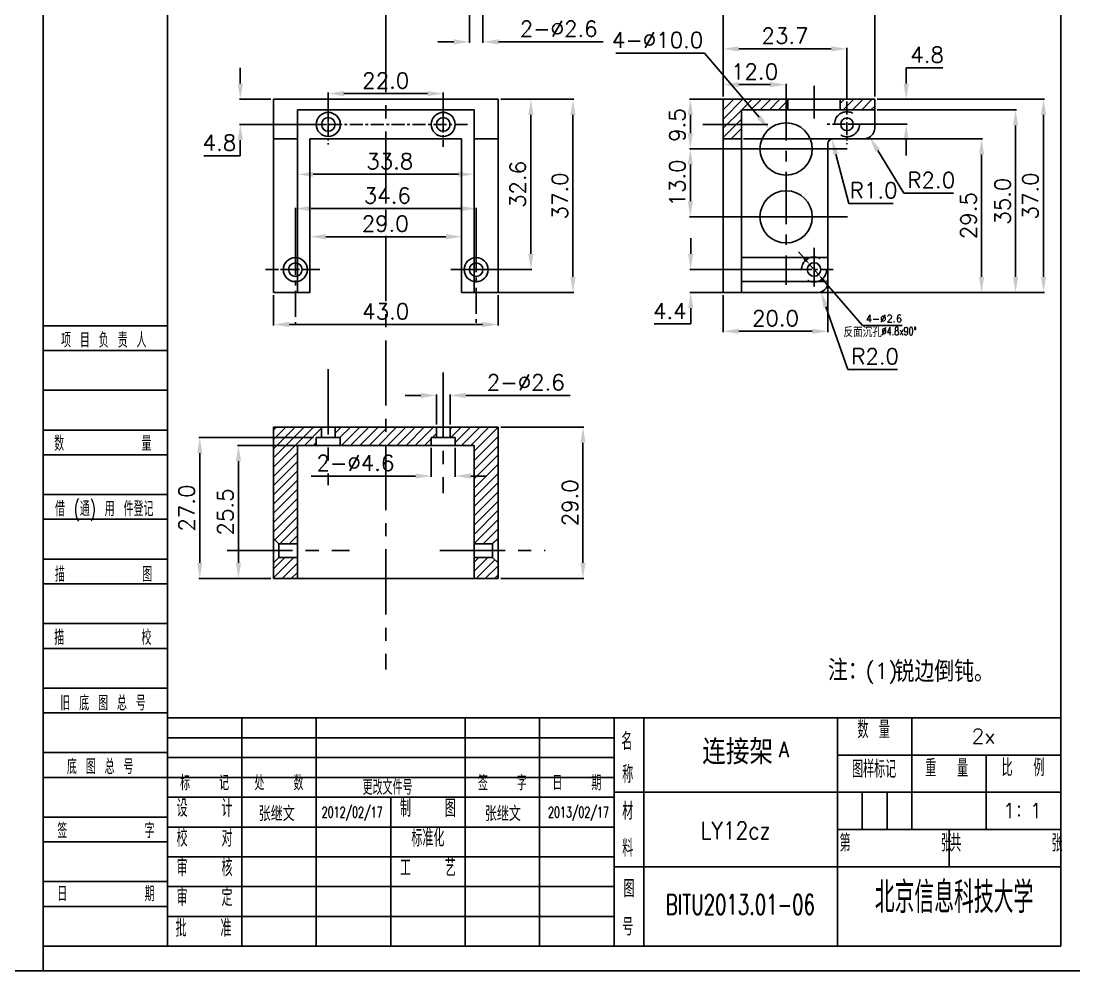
# Model space of a CAD drawing. Extents: x 2854 to 5858, y -1165 to 723.
# Drawn here: x 4812.1 to 5013.6, y -1165.2 to -983.3 of the extents above; entities that cross this region are included whole.
import ezdxf
from ezdxf.enums import TextEntityAlignment as Align

# ---------------------------------------------------------------- set-up
doc = ezdxf.new("R2010")
doc.units = 0
doc.header["$MEASUREMENT"] = 0
doc.linetypes.add('PF_CENTER', pattern=[2, 1.25, -0.25, 0.25, -0.25])
doc.linetypes.add('PF_DASHED', pattern=[0.75, 0.5, -0.25])
doc.layers.get('0').update_dxf_attribs({"linetype": 'CONTINUOUS'})
doc.layers.get('DEFPOINTS').update_dxf_attribs({"linetype": 'CONTINUOUS'})
for name, color, linetype in [('SMPEN_CENTER', 4, 'PF_CENTER'), ('SMPEN_DASHED', 2, 'PF_DASHED'), ('SMPEN_DIM', 3, 'CONTINUOUS'), ('SMPEN_HATCH', 6, 'CONTINUOUS'), ('SMPEN_TEXT', 6, 'CONTINUOUS'), ('SMPEN_THICK', 7, 'CONTINUOUS')]:
    doc.layers.add(name, color=color, linetype=linetype)
doc.styles.get("Standard").update_dxf_attribs({"font": 'txt.shx', "bigfont": 'hshztxt.shx'})
doc.dimstyles.get("Standard").update_dxf_attribs({"dimtxt": 3, "dimasz": 3, "dimexe": 0.18, "dimexo": 0.5, "dimgap": 1, "dimtad": 1, "dimtoh": 1, "dimdec": 1, "dimzin": 0, "dimdsep": 46, "dimtxsty": 'Standard', "dimcen": 0, "dimadec": 1, "dimazin": 0, "dimtfac": 1, "dimtdec": 1, "dimtofl": 0, "dimtmove": 0, "dimatfit": 3, "dimfxl": 0, "dimtolj": 1, "dimtzin": 0, "dimarcsym": 0})
doc.dimstyles.new('STANDARD$0', dxfattribs={"dimtxt": 3, "dimasz": 3, "dimexe": 0.18, "dimexo": 0.5, "dimgap": 1, "dimtad": 1, "dimtoh": 1, "dimdec": 1, "dimzin": 0, "dimdsep": 46, "dimtxsty": 'Standard', "dimcen": 0, "dimadec": 1, "dimazin": 0, "dimtfac": 1, "dimtdec": 1, "dimtofl": 0, "dimtmove": 0, "dimatfit": 3, "dimfxl": 0, "dimtolj": 1, "dimtzin": 0, "dimarcsym": 0})

# ---------------------------------------------------------------- blocks, each defined once
blk = doc.blocks.new('ADDBOX')
for p, q in [((0, 125), (0, 0)), ((0, 125), (25, 125)), ((25, 0), (25, 125))]:
    blk.add_line(p, q)
at = {"color": 1}
for p, q in [((0, 120), (25, 120)), ((0, 99), (25, 99)), ((0, 86), (25, 86)), ((0, 73), (25, 73)), ((0, 60), (25, 60)), ((0, 47), (25, 47)), ((0, 21), (25, 21)), ((0, 8), (25, 8))]:
    blk.add_line(p, q, dxfattribs=at)
for points in [[(0, 112), (25, 112)], [(0, 34), (25, 34)]]:
    blk.add_lwpolyline(points, dxfattribs=at)
for points in [[(0, 104), (25, 104)], [(0, 91), (25, 91)], [(0, 78), (25, 78)], [(0, 65), (25, 65)], [(0, 52), (25, 52)], [(0, 39), (25, 39)], [(0, 26), (25, 26)], [(0, 13), (25, 13)], [(0, 0), (25, 0)]]:
    blk.add_lwpolyline(points)
at = {"color": 1, "width": 0.67}
for s, p in [('项 目 负 责 人', (3.58, 120.61)), ('数        量', (2.2, 99.8)), ('借 (通) 用 件登记', (2.35, 86.62)), ('描        图', (2.35, 73.41)), ('描        校', (2.2, 60.68)), ('旧 底 图 总 号', (3.43, 47.48)), (' 底 图 总 号', (2.97, 34.66)), ('签        字', (2.82, 21.77)), ('日        期', (2.82, 9.04))]:
    blk.add_text(s, height=3, dxfattribs=at).set_placement(p)
at = {"color": 1, "ltscale": 20, "width": 0.67}
blk.add_attdef('PRJMANAGER', text='', height=3.5, dxfattribs=at).set_placement((1.5, 113), align=Align.BOTTOM_LEFT)
at = {"color": 1, "width": 0.67}
for tag, p in [('NUM', (1.5, 92)), ('DRAFTER', (1.5, 66)), ('DVERI', (1.5, 53)), ('OLDDRAWNO', (1.5, 40)), ('DRAWNO', (1.5, 27)), ('SIGNER', (1.5, 14)), ('DATE', (1.5, 1))]:
    blk.add_attdef(tag, text='', height=3.5, dxfattribs=at).set_placement(p, align=Align.BOTTOM_LEFT)
blk = doc.blocks.new('*D319')
at = {"layer": 'DEFPOINTS', "color": 0, "ltscale": 10}
for p in [(4975.46, -981.57), (4946.46, -998.28), (4975.46, -998.28)]:
    blk.add_point(p, dxfattribs=at)
at = {"layer": 'SMPEN_DIM', "color": 0, "lineweight": -2, "ltscale": 10}
for p, q in [((4946.46, -997.78), (4946.46, -981.39)), ((4975.46, -997.78), (4975.46, -981.39)), ((4949.46, -981.57), (4972.46, -981.57))]:
    blk.add_line(p, q, dxfattribs=at)
at = {"layer": 'SMPEN_DIM', "color": 0, "ltscale": 10}
for points in [[(4949.46, -981.07), (4949.46, -982.07), (4946.46, -981.57)], [(4972.46, -981.07), (4972.46, -982.07), (4975.46, -981.57)]]:
    blk.add_solid(points, dxfattribs=at)
at = {"layer": 'SMPEN_DIM', "color": 0, "ltscale": 10, "insert": (4960.96, -979.07), "char_height": 3, "attachment_point": 5}
blk.add_mtext('\\A1;29.0', dxfattribs=at)
blk = doc.blocks.new('*D320')
at = {"layer": 'DEFPOINTS', "color": 0, "ltscale": 10}
for p in [(4975.46, -998.28), (4949.86, -1035.3), (5007.78, -1035.3)]:
    blk.add_point(p, dxfattribs=at)
at = {"layer": 'SMPEN_DIM', "color": 0, "lineweight": -2, "ltscale": 10}
for p, q in [((4975.96, -998.28), (5007.96, -998.28)), ((5007.78, -1001.28), (5007.78, -1032.3)), ((4950.36, -1035.3), (5007.96, -1035.3))]:
    blk.add_line(p, q, dxfattribs=at)
at = {"layer": 'SMPEN_DIM', "color": 0, "ltscale": 10}
for points in [[(5007.28, -1001.28), (5008.28, -1001.28), (5007.78, -998.28)], [(5007.28, -1032.3), (5008.28, -1032.3), (5007.78, -1035.3)]]:
    blk.add_solid(points, dxfattribs=at)
at = {"layer": 'SMPEN_DIM', "color": 0, "ltscale": 10, "insert": (5005.28, -1016.79), "char_height": 3, "attachment_point": 5, "rotation": 90}
blk.add_mtext('\\A1;37.0', dxfattribs=at)
blk = doc.blocks.new('*D321')
at = {"layer": 'DEFPOINTS', "color": 0, "ltscale": 10}
for p in [(4860.38, -1035.3), (4903.38, -1035.3), (4903.38, -1041.4)]:
    blk.add_point(p, dxfattribs=at)
at = {"layer": 'SMPEN_DIM', "color": 0, "lineweight": -2, "ltscale": 10}
for p, q in [((4860.38, -1035.8), (4860.38, -1041.58)), ((4903.38, -1035.8), (4903.38, -1041.58)), ((4863.38, -1041.4), (4900.38, -1041.4))]:
    blk.add_line(p, q, dxfattribs=at)
at = {"layer": 'SMPEN_DIM', "color": 0, "ltscale": 10}
for points in [[(4863.38, -1040.9), (4863.38, -1041.9), (4860.38, -1041.4)], [(4900.38, -1040.9), (4900.38, -1041.9), (4903.38, -1041.4)]]:
    blk.add_solid(points, dxfattribs=at)
at = {"layer": 'SMPEN_DIM', "color": 0, "ltscale": 10, "insert": (4881.88, -1038.9), "char_height": 3, "attachment_point": 5}
blk.add_mtext('\\A1;43.0', dxfattribs=at)
blk = doc.blocks.new('*D322')
at = {"layer": 'DEFPOINTS', "color": 0, "ltscale": 10}
for p in [(4966.51, -1033.3), (4946.46, -1035.3), (4966.51, -1042.7)]:
    blk.add_point(p, dxfattribs=at)
at = {"layer": 'SMPEN_DIM', "color": 0, "lineweight": -2, "ltscale": 10}
for p, q in [((4966.51, -1033.8), (4966.51, -1042.88)), ((4946.46, -1035.8), (4946.46, -1042.88)), ((4949.46, -1042.7), (4963.51, -1042.7))]:
    blk.add_line(p, q, dxfattribs=at)
at = {"layer": 'SMPEN_DIM', "color": 0, "ltscale": 10}
for points in [[(4949.46, -1042.2), (4949.46, -1043.2), (4946.46, -1042.7)], [(4963.51, -1042.2), (4963.51, -1043.2), (4966.51, -1042.7)]]:
    blk.add_solid(points, dxfattribs=at)
at = {"layer": 'SMPEN_DIM', "color": 0, "ltscale": 10, "insert": (4956.48, -1040.2), "char_height": 3, "attachment_point": 5}
blk.add_mtext('\\A1;20.0', dxfattribs=at)
blk = doc.blocks.new('*D323')
at = {"layer": 'DEFPOINTS', "color": 0, "ltscale": 10}
for p in [(4898.78, -1012.65), (4864.98, -1035.3), (4898.78, -1035.3)]:
    blk.add_point(p, dxfattribs=at)
at = {"layer": 'SMPEN_DIM', "color": 0, "lineweight": -2, "ltscale": 10}
for p, q in [((4864.98, -1034.8), (4864.98, -1012.47)), ((4867.98, -1012.65), (4895.78, -1012.65)), ((4898.78, -1034.8), (4898.78, -1012.47))]:
    blk.add_line(p, q, dxfattribs=at)
at = {"layer": 'SMPEN_DIM', "color": 0, "ltscale": 10}
for points in [[(4867.98, -1012.15), (4867.98, -1013.15), (4864.98, -1012.65)], [(4895.78, -1012.15), (4895.78, -1013.15), (4898.78, -1012.65)]]:
    blk.add_solid(points, dxfattribs=at)
at = {"layer": 'SMPEN_DIM', "color": 0, "ltscale": 10, "insert": (4882.65, -1010.15), "char_height": 3, "attachment_point": 5}
blk.add_mtext('\\A1;33.8', dxfattribs=at)
blk = doc.blocks.new('*D324')
at = {"layer": 'DEFPOINTS', "color": 0, "ltscale": 10}
for p in [(4899.18, -1019.22), (4864.58, -1030.9), (4899.18, -1030.9)]:
    blk.add_point(p, dxfattribs=at)
at = {"layer": 'SMPEN_DIM', "color": 0, "lineweight": -2, "ltscale": 10}
for p, q in [((4864.58, -1030.4), (4864.58, -1019.04)), ((4867.58, -1019.22), (4896.18, -1019.22)), ((4899.18, -1030.4), (4899.18, -1019.04))]:
    blk.add_line(p, q, dxfattribs=at)
at = {"layer": 'SMPEN_DIM', "color": 0, "ltscale": 10}
for points in [[(4867.58, -1018.72), (4867.58, -1019.72), (4864.58, -1019.22)], [(4896.18, -1018.72), (4896.18, -1019.72), (4899.18, -1019.22)]]:
    blk.add_solid(points, dxfattribs=at)
at = {"layer": 'SMPEN_DIM', "color": 0, "ltscale": 10, "insert": (4882.18, -1016.72), "char_height": 3, "attachment_point": 5}
blk.add_mtext('\\A1;34.6', dxfattribs=at)
blk = doc.blocks.new('*D325')
at = {"layer": 'DEFPOINTS', "color": 0, "ltscale": 10}
for p in [(4892.88, -997.2), (4870.88, -1003.1), (4892.88, -1003.1)]:
    blk.add_point(p, dxfattribs=at)
at = {"layer": 'SMPEN_DIM', "color": 0, "lineweight": -2, "ltscale": 10}
for p, q in [((4870.88, -1002.6), (4870.88, -997.02)), ((4873.88, -997.2), (4889.88, -997.2)), ((4892.88, -1002.6), (4892.88, -997.02))]:
    blk.add_line(p, q, dxfattribs=at)
at = {"layer": 'SMPEN_DIM', "color": 0, "ltscale": 10}
for points in [[(4873.88, -996.7), (4873.88, -997.7), (4870.88, -997.2)], [(4889.88, -996.7), (4889.88, -997.7), (4892.88, -997.2)]]:
    blk.add_solid(points, dxfattribs=at)
at = {"layer": 'SMPEN_DIM', "color": 0, "ltscale": 10, "insert": (4881.88, -994.7), "char_height": 3, "attachment_point": 5}
blk.add_mtext('\\A1;22.0', dxfattribs=at)
blk = doc.blocks.new('*D326')
at = {"layer": 'DEFPOINTS', "color": 0, "ltscale": 10}
for p in [(4903.38, -998.28), (4896.38, -1035.3), (4917.71, -1035.3)]:
    blk.add_point(p, dxfattribs=at)
at = {"layer": 'SMPEN_DIM', "color": 0, "lineweight": -2, "ltscale": 10}
for p, q in [((4903.88, -998.28), (4917.89, -998.28)), ((4917.71, -1001.28), (4917.71, -1032.3)), ((4896.88, -1035.3), (4917.89, -1035.3))]:
    blk.add_line(p, q, dxfattribs=at)
at = {"layer": 'SMPEN_DIM', "color": 0, "ltscale": 10}
for points in [[(4917.21, -1001.28), (4918.21, -1001.28), (4917.71, -998.28)], [(4917.21, -1032.3), (4918.21, -1032.3), (4917.71, -1035.3)]]:
    blk.add_solid(points, dxfattribs=at)
at = {"layer": 'SMPEN_DIM', "color": 0, "ltscale": 10, "insert": (4915.21, -1016.79), "char_height": 3, "attachment_point": 5, "rotation": 90}
blk.add_mtext('\\A1;37.0', dxfattribs=at)
blk = doc.blocks.new('*D328')
at = {"layer": 'DEFPOINTS', "color": 0, "ltscale": 10}
for p in [(4963, -1029.9), (4964.71, -1031.86)]:
    blk.add_point(p, dxfattribs=at)
at = {"layer": 'SMPEN_DIM', "color": 0, "lineweight": -2, "ltscale": 10}
for p, q in [((4961.96, -1028.69), (4960.91, -1027.48)), ((4963, -1029.9), (4964.71, -1031.86)), ((4973.14, -1041.57), (4965.76, -1033.07)), ((4980.74, -1041.57), (4973.14, -1041.57))]:
    blk.add_line(p, q, dxfattribs=at)
at = {"layer": 'SMPEN_DIM', "color": 0, "ltscale": 10}
for points in [[(4962.16, -1028.52), (4961.75, -1028.87), (4963, -1029.9)], [(4965.96, -1032.9), (4965.56, -1033.25), (4964.71, -1031.86)]]:
    blk.add_solid(points, dxfattribs=at)
at = {"layer": 'SMPEN_DIM', "color": 0, "ltscale": 10, "insert": (4977.24, -1040.27), "char_height": 1.4, "attachment_point": 5}
blk.add_mtext('\\A1;4-∅2.6', dxfattribs=at)
blk = doc.blocks.new('*D329')
at = {"layer": 'DEFPOINTS', "color": 0, "ltscale": 10}
for p in [(4896.38, -1024.6), (4867.38, -1035.3), (4896.38, -1035.3)]:
    blk.add_point(p, dxfattribs=at)
at = {"layer": 'SMPEN_DIM', "color": 0, "lineweight": -2, "ltscale": 10}
for p, q in [((4867.38, -1034.8), (4867.38, -1024.42)), ((4870.38, -1024.6), (4893.38, -1024.6)), ((4896.38, -1034.8), (4896.38, -1024.42))]:
    blk.add_line(p, q, dxfattribs=at)
at = {"layer": 'SMPEN_DIM', "color": 0, "ltscale": 10}
for points in [[(4870.38, -1024.1), (4870.38, -1025.1), (4867.38, -1024.6)], [(4893.38, -1024.1), (4893.38, -1025.1), (4896.38, -1024.6)]]:
    blk.add_solid(points, dxfattribs=at)
at = {"layer": 'SMPEN_DIM', "color": 0, "ltscale": 10, "insert": (4881.78, -1022.1), "char_height": 3, "attachment_point": 5}
blk.add_mtext('\\A1;29.0', dxfattribs=at)
blk = doc.blocks.new('*D330')
at = {"layer": 'DEFPOINTS', "color": 0, "ltscale": 10}
for p in [(4949.86, -1005.83), (4964.51, -1035.3), (4995.92, -1035.3)]:
    blk.add_point(p, dxfattribs=at)
at = {"layer": 'SMPEN_DIM', "color": 0, "lineweight": -2, "ltscale": 10}
for p, q in [((4950.36, -1005.83), (4996.1, -1005.83)), ((4995.92, -1008.83), (4995.92, -1032.3)), ((4965.01, -1035.3), (4996.1, -1035.3))]:
    blk.add_line(p, q, dxfattribs=at)
at = {"layer": 'SMPEN_DIM', "color": 0, "ltscale": 10}
for points in [[(4995.42, -1008.83), (4996.42, -1008.83), (4995.92, -1005.83)], [(4995.42, -1032.3), (4996.42, -1032.3), (4995.92, -1035.3)]]:
    blk.add_solid(points, dxfattribs=at)
at = {"layer": 'SMPEN_DIM', "color": 0, "ltscale": 10, "insert": (4993.42, -1020.57), "char_height": 3, "attachment_point": 5, "rotation": 90}
blk.add_mtext('\\A1;29.5', dxfattribs=at)
blk = doc.blocks.new('*D331')
at = {"layer": 'DEFPOINTS', "color": 0, "ltscale": 10}
for p in [(4970.16, -988.64), (4946.46, -998.28), (4970.16, -998.69)]:
    blk.add_point(p, dxfattribs=at)
at = {"layer": 'SMPEN_DIM', "color": 0, "lineweight": -2, "ltscale": 10}
for p, q in [((4946.46, -997.78), (4946.46, -988.46)), ((4949.46, -988.64), (4967.16, -988.64)), ((4970.16, -998.19), (4970.16, -988.46))]:
    blk.add_line(p, q, dxfattribs=at)
at = {"layer": 'SMPEN_DIM', "color": 0, "ltscale": 10}
for points in [[(4949.46, -988.14), (4949.46, -989.14), (4946.46, -988.64)], [(4967.16, -988.14), (4967.16, -989.14), (4970.16, -988.64)]]:
    blk.add_solid(points, dxfattribs=at)
at = {"layer": 'SMPEN_DIM', "color": 0, "ltscale": 10, "insert": (4958.31, -986.14), "char_height": 3, "attachment_point": 5}
blk.add_mtext('\\A1;23.7', dxfattribs=at)
blk = doc.blocks.new('*D332')
at = {"layer": 'DEFPOINTS', "color": 0, "ltscale": 10}
for p in [(4975.46, -998.28), (4970.16, -1003.08), (4981.49, -1003.08)]:
    blk.add_point(p, dxfattribs=at)
at = {"layer": 'SMPEN_DIM', "color": 0, "lineweight": -2, "ltscale": 10}
for p, q in [((4981.49, -995.28), (4981.49, -992.28)), ((4981.49, -992.28), (4988.49, -992.28)), ((4975.96, -998.28), (4981.67, -998.28)), ((4970.66, -1003.08), (4981.67, -1003.08)), ((4981.49, -1006.08), (4981.49, -1009.08))]:
    blk.add_line(p, q, dxfattribs=at)
at = {"layer": 'SMPEN_DIM', "color": 0, "ltscale": 10}
for points in [[(4980.99, -995.28), (4981.99, -995.28), (4981.49, -998.28)], [(4980.99, -1006.08), (4981.99, -1006.08), (4981.49, -1003.08)]]:
    blk.add_solid(points, dxfattribs=at)
at = {"layer": 'SMPEN_DIM', "color": 0, "ltscale": 10, "insert": (4985.49, -989.78), "char_height": 3, "attachment_point": 5}
blk.add_mtext('\\A1;4.8', dxfattribs=at)
blk = doc.blocks.new('*D333')
at = {"layer": 'DEFPOINTS', "color": 0, "ltscale": 10}
for p in [(4860.38, -998.28), (4854.04, -1003.1), (4870.88, -1003.1)]:
    blk.add_point(p, dxfattribs=at)
at = {"layer": 'SMPEN_DIM', "color": 0, "lineweight": -2, "ltscale": 10}
for p, q in [((4854.04, -995.28), (4854.04, -992.28)), ((4859.88, -998.28), (4853.86, -998.28)), ((4870.38, -1003.1), (4853.86, -1003.1)), ((4854.04, -1006.1), (4854.04, -1009.1)), ((4854.04, -1009.1), (4847.04, -1009.1))]:
    blk.add_line(p, q, dxfattribs=at)
at = {"layer": 'SMPEN_DIM', "color": 0, "ltscale": 10}
for points in [[(4853.54, -995.28), (4854.54, -995.28), (4854.04, -998.28)], [(4853.54, -1006.1), (4854.54, -1006.1), (4854.04, -1003.1)]]:
    blk.add_solid(points, dxfattribs=at)
at = {"layer": 'SMPEN_DIM', "color": 0, "ltscale": 10, "insert": (4850.04, -1006.6), "char_height": 3, "attachment_point": 5}
blk.add_mtext('\\A1;4.8', dxfattribs=at)
blk = doc.blocks.new('*D335')
at = {"layer": 'DEFPOINTS', "color": 0, "ltscale": 10}
for p in [(4955.27, -1003.99), (4961.75, -1011.61)]:
    blk.add_point(p, dxfattribs=at)
at = {"layer": 'SMPEN_DIM', "color": 0, "lineweight": -2, "ltscale": 10}
for p, q in [((4925.91, -989.45), (4942.91, -989.45)), ((4942.91, -989.45), (4953.33, -1001.7))]:
    blk.add_line(p, q, dxfattribs=at)
at = {"layer": 'SMPEN_DIM', "color": 0, "ltscale": 10}
blk.add_solid([(4953.71, -1001.38), (4952.94, -1002.03), (4955.27, -1003.99)], dxfattribs=at)
at = {"layer": 'SMPEN_DIM', "color": 0, "ltscale": 10, "insert": (4933.91, -986.95), "char_height": 3, "attachment_point": 5}
blk.add_mtext('\\A1;4-∅10.0', dxfattribs=at)
blk = doc.blocks.new('*D338')
at = {"layer": 'DEFPOINTS', "color": 0, "ltscale": 10}
for p in [(4958.51, -995.49), (4946.46, -998.28), (4958.51, -998.28)]:
    blk.add_point(p, dxfattribs=at)
at = {"layer": 'SMPEN_DIM', "color": 0, "lineweight": -2, "ltscale": 10}
for p, q in [((4946.46, -997.78), (4946.46, -995.31)), ((4949.46, -995.49), (4955.51, -995.49)), ((4958.51, -997.78), (4958.51, -995.31))]:
    blk.add_line(p, q, dxfattribs=at)
at = {"layer": 'SMPEN_DIM', "color": 0, "ltscale": 10}
for points in [[(4949.46, -994.99), (4949.46, -995.99), (4946.46, -995.49)], [(4955.51, -994.99), (4955.51, -995.99), (4958.51, -995.49)]]:
    blk.add_solid(points, dxfattribs=at)
at = {"layer": 'SMPEN_DIM', "color": 0, "ltscale": 10, "insert": (4952.48, -992.99), "char_height": 3, "attachment_point": 5}
blk.add_mtext('\\A1;12.0', dxfattribs=at)
blk = doc.blocks.new('*D339')
at = {"layer": 'DEFPOINTS', "color": 0, "ltscale": 10}
for p in [(4940.18, -998.28), (4958.51, -998.28), (4958.51, -1007.8)]:
    blk.add_point(p, dxfattribs=at)
at = {"layer": 'SMPEN_DIM', "color": 0, "lineweight": -2, "ltscale": 10}
for p, q in [((4958.01, -998.28), (4940, -998.28)), ((4940.18, -1004.8), (4940.18, -1001.28)), ((4958.01, -1007.8), (4940, -1007.8))]:
    blk.add_line(p, q, dxfattribs=at)
at = {"layer": 'SMPEN_DIM', "color": 0, "ltscale": 10}
for points in [[(4939.68, -1001.28), (4940.68, -1001.28), (4940.18, -998.28)], [(4939.68, -1004.8), (4940.68, -1004.8), (4940.18, -1007.8)]]:
    blk.add_solid(points, dxfattribs=at)
at = {"layer": 'SMPEN_DIM', "color": 0, "ltscale": 10, "insert": (4937.68, -1003.23), "char_height": 3, "attachment_point": 5, "rotation": 90}
blk.add_mtext('\\A1;9.5', dxfattribs=at)
blk = doc.blocks.new('*D340')
at = {"layer": 'DEFPOINTS', "color": 0, "ltscale": 10}
for p in [(4958.51, -1007.8), (4940.18, -1020.8), (4958.51, -1020.8)]:
    blk.add_point(p, dxfattribs=at)
at = {"layer": 'SMPEN_DIM', "color": 0, "lineweight": -2, "ltscale": 10}
for p, q in [((4958.01, -1007.8), (4940, -1007.8)), ((4940.18, -1010.8), (4940.18, -1017.8)), ((4958.01, -1020.8), (4940, -1020.8))]:
    blk.add_line(p, q, dxfattribs=at)
at = {"layer": 'SMPEN_DIM', "color": 0, "ltscale": 10}
for points in [[(4939.68, -1010.8), (4940.68, -1010.8), (4940.18, -1007.8)], [(4939.68, -1017.8), (4940.68, -1017.8), (4940.18, -1020.8)]]:
    blk.add_solid(points, dxfattribs=at)
at = {"layer": 'SMPEN_DIM', "color": 0, "ltscale": 10, "insert": (4937.68, -1014.3), "char_height": 3, "attachment_point": 5, "rotation": 90}
blk.add_mtext('\\A1;13.0', dxfattribs=at)
blk = doc.blocks.new('*D739')
at = {"layer": 'DEFPOINTS', "color": 0, "ltscale": 10}
for p in [(4868.58, -1064.54), (4853.68, -1090.04), (4860.38, -1090.04)]:
    blk.add_point(p, dxfattribs=at)
at = {"layer": 'SMPEN_DIM', "color": 0, "lineweight": -2, "ltscale": 10}
for p, q in [((4868.08, -1064.54), (4853.5, -1064.54)), ((4853.68, -1067.54), (4853.68, -1087.04)), ((4859.88, -1090.04), (4853.5, -1090.04))]:
    blk.add_line(p, q, dxfattribs=at)
at = {"layer": 'SMPEN_DIM', "color": 0, "ltscale": 10}
for points in [[(4853.18, -1067.54), (4854.18, -1067.54), (4853.68, -1064.54)], [(4853.18, -1087.04), (4854.18, -1087.04), (4853.68, -1090.04)]]:
    blk.add_solid(points, dxfattribs=at)
at = {"layer": 'SMPEN_DIM', "color": 0, "ltscale": 10, "insert": (4851.18, -1077.29), "char_height": 3, "attachment_point": 5, "rotation": 90}
blk.add_mtext('\\A1;25.5', dxfattribs=at)
blk = doc.blocks.new('*D740')
at = {"layer": 'DEFPOINTS', "color": 0, "ltscale": 10}
for p in [(4868.58, -1063.04), (4846.28, -1090.04), (4860.38, -1090.04)]:
    blk.add_point(p, dxfattribs=at)
at = {"layer": 'SMPEN_DIM', "color": 0, "lineweight": -2, "ltscale": 10}
for p, q in [((4868.08, -1063.04), (4846.1, -1063.04)), ((4846.28, -1066.04), (4846.28, -1087.04)), ((4859.88, -1090.04), (4846.1, -1090.04))]:
    blk.add_line(p, q, dxfattribs=at)
at = {"layer": 'SMPEN_DIM', "color": 0, "ltscale": 10}
for points in [[(4845.78, -1066.04), (4846.78, -1066.04), (4846.28, -1063.04)], [(4845.78, -1087.04), (4846.78, -1087.04), (4846.28, -1090.04)]]:
    blk.add_solid(points, dxfattribs=at)
at = {"layer": 'SMPEN_DIM', "color": 0, "ltscale": 10, "insert": (4843.78, -1076.54), "char_height": 3, "attachment_point": 5, "rotation": 90}
blk.add_mtext('\\A1;27.0', dxfattribs=at)
blk = doc.blocks.new('*D741')
at = {"layer": 'DEFPOINTS', "color": 0, "ltscale": 10}
for p in [(4903.38, -998.28), (4899.18, -1030.9), (4909.66, -1030.9)]:
    blk.add_point(p, dxfattribs=at)
at = {"layer": 'SMPEN_DIM', "color": 0, "lineweight": -2, "ltscale": 10}
for p, q in [((4903.88, -998.28), (4909.84, -998.28)), ((4909.66, -1001.28), (4909.66, -1027.9)), ((4899.68, -1030.9), (4909.84, -1030.9))]:
    blk.add_line(p, q, dxfattribs=at)
at = {"layer": 'SMPEN_DIM', "color": 0, "ltscale": 10}
for points in [[(4909.16, -1001.28), (4910.16, -1001.28), (4909.66, -998.28)], [(4909.16, -1027.9), (4910.16, -1027.9), (4909.66, -1030.9)]]:
    blk.add_solid(points, dxfattribs=at)
at = {"layer": 'SMPEN_DIM', "color": 0, "ltscale": 10, "insert": (4907.16, -1014.59), "char_height": 3, "attachment_point": 5, "rotation": 90}
blk.add_mtext('\\A1;32.6', dxfattribs=at)
blk = doc.blocks.new('*D742')
at = {"layer": 'DEFPOINTS', "color": 0, "ltscale": 10}
for p in [(4894.18, -1054.98), (4891.58, -1061.04), (4894.18, -1061.04)]:
    blk.add_point(p, dxfattribs=at)
at = {"layer": 'SMPEN_DIM', "color": 0, "lineweight": -2, "ltscale": 10}
for p, q in [((4888.58, -1054.98), (4885.58, -1054.98)), ((4891.58, -1060.54), (4891.58, -1054.8)), ((4894.18, -1060.54), (4894.18, -1054.8)), ((4897.18, -1054.98), (4917.18, -1054.98))]:
    blk.add_line(p, q, dxfattribs=at)
at = {"layer": 'SMPEN_DIM', "color": 0, "ltscale": 10}
for points in [[(4888.58, -1054.48), (4888.58, -1055.48), (4891.58, -1054.98)], [(4897.18, -1054.48), (4897.18, -1055.48), (4894.18, -1054.98)]]:
    blk.add_solid(points, dxfattribs=at)
at = {"layer": 'SMPEN_DIM', "color": 0, "ltscale": 10, "insert": (4908.68, -1052.48), "char_height": 3, "attachment_point": 5}
blk.add_mtext('\\A1;2-%%c2.6', dxfattribs=at)
blk = doc.blocks.new('*D743')
at = {"layer": 'DEFPOINTS', "color": 0, "ltscale": 10}
for p in [(4890.58, -1064.54), (4895.18, -1064.54), (4895.18, -1070.41)]:
    blk.add_point(p, dxfattribs=at)
at = {"layer": 'SMPEN_DIM', "color": 0, "lineweight": -2, "ltscale": 10}
for p, q in [((4890.58, -1065.04), (4890.58, -1070.59)), ((4895.18, -1065.04), (4895.18, -1070.59)), ((4887.58, -1070.41), (4867.58, -1070.41)), ((4898.18, -1070.41), (4901.18, -1070.41))]:
    blk.add_line(p, q, dxfattribs=at)
at = {"layer": 'SMPEN_DIM', "color": 0, "ltscale": 10}
for points in [[(4887.58, -1069.91), (4887.58, -1070.91), (4890.58, -1070.41)], [(4898.18, -1069.91), (4898.18, -1070.91), (4895.18, -1070.41)]]:
    blk.add_solid(points, dxfattribs=at)
at = {"layer": 'SMPEN_DIM', "color": 0, "ltscale": 10, "insert": (4876.08, -1067.91), "char_height": 3, "attachment_point": 5}
blk.add_mtext('\\A1;2-%%c4.6', dxfattribs=at)
blk = doc.blocks.new('*D745')
at = {"layer": 'DEFPOINTS', "color": 0, "ltscale": 10}
for p in [(4897.88, -977.04), (4900.48, -977.04), (4900.48, -987.29)]:
    blk.add_point(p, dxfattribs=at)
at = {"layer": 'SMPEN_DIM', "color": 0, "lineweight": -2, "ltscale": 10}
for p, q in [((4897.88, -977.54), (4897.88, -987.47)), ((4900.48, -977.54), (4900.48, -987.47)), ((4894.88, -987.29), (4891.88, -987.29)), ((4903.48, -987.29), (4923.48, -987.29))]:
    blk.add_line(p, q, dxfattribs=at)
at = {"layer": 'SMPEN_DIM', "color": 0, "ltscale": 10}
for points in [[(4894.88, -986.79), (4894.88, -987.79), (4897.88, -987.29)], [(4903.48, -986.79), (4903.48, -987.79), (4900.48, -987.29)]]:
    blk.add_solid(points, dxfattribs=at)
at = {"layer": 'SMPEN_DIM', "color": 0, "ltscale": 10, "insert": (4914.98, -984.79), "char_height": 3, "attachment_point": 5}
blk.add_mtext('\\A1;2-%%c2.6', dxfattribs=at)
blk = doc.blocks.new('*D746')
at = {"layer": 'DEFPOINTS', "color": 0, "ltscale": 10}
for p in [(4963.86, -1030.88), (4940.25, -1035.3), (4964.51, -1035.3)]:
    blk.add_point(p, dxfattribs=at)
at = {"layer": 'SMPEN_DIM', "color": 0, "lineweight": -2, "ltscale": 10}
for p, q in [((4940.25, -1027.88), (4940.25, -1024.88)), ((4963.36, -1030.88), (4940.07, -1030.88)), ((4964.01, -1035.3), (4940.07, -1035.3)), ((4940.25, -1038.3), (4940.25, -1041.3)), ((4940.25, -1041.3), (4933.25, -1041.3))]:
    blk.add_line(p, q, dxfattribs=at)
at = {"layer": 'SMPEN_DIM', "color": 0, "ltscale": 10}
for points in [[(4939.75, -1027.88), (4940.75, -1027.88), (4940.25, -1030.88)], [(4939.75, -1038.3), (4940.75, -1038.3), (4940.25, -1035.3)]]:
    blk.add_solid(points, dxfattribs=at)
at = {"layer": 'SMPEN_DIM', "color": 0, "ltscale": 10, "insert": (4936.25, -1038.8), "char_height": 3, "attachment_point": 5}
blk.add_mtext('\\A1;4.4', dxfattribs=at)
blk = doc.blocks.new('*D747')
at = {"layer": 'DEFPOINTS', "color": 0, "ltscale": 10}
for p in [(4975.46, -1000.3), (4964.01, -1035.3), (5002.43, -1035.3)]:
    blk.add_point(p, dxfattribs=at)
at = {"layer": 'SMPEN_DIM', "color": 0, "lineweight": -2, "ltscale": 10}
for p, q in [((4975.96, -1000.3), (5002.61, -1000.3)), ((5002.43, -1003.3), (5002.43, -1032.3)), ((4964.51, -1035.3), (5002.61, -1035.3))]:
    blk.add_line(p, q, dxfattribs=at)
at = {"layer": 'SMPEN_DIM', "color": 0, "ltscale": 10}
for points in [[(5001.93, -1003.3), (5002.93, -1003.3), (5002.43, -1000.3)], [(5001.93, -1032.3), (5002.93, -1032.3), (5002.43, -1035.3)]]:
    blk.add_solid(points, dxfattribs=at)
at = {"layer": 'SMPEN_DIM', "color": 0, "ltscale": 10, "insert": (4999.93, -1017.8), "char_height": 3, "attachment_point": 5, "rotation": 90}
blk.add_mtext('\\A1;35.0', dxfattribs=at)
blk = doc.blocks.new('*D748')
at = {"layer": 'DEFPOINTS', "color": 0, "ltscale": 10}
for p in [(4973.46, -1003.83), (4974.5, -1005.54)]:
    blk.add_point(p, dxfattribs=at)
at = {"layer": 'SMPEN_DIM', "color": 0, "lineweight": -2, "ltscale": 10}
for p, q in [((4981.04, -1016.27), (4976.06, -1008.1)), ((4990.54, -1016.27), (4981.04, -1016.27))]:
    blk.add_line(p, q, dxfattribs=at)
at = {"layer": 'SMPEN_DIM', "color": 0, "ltscale": 10}
blk.add_solid([(4976.49, -1007.84), (4975.63, -1008.36), (4974.5, -1005.54)], dxfattribs=at)
at = {"layer": 'SMPEN_DIM', "color": 0, "ltscale": 10, "insert": (4986.29, -1013.77), "char_height": 3, "attachment_point": 5}
blk.add_mtext('\\A1;R2.0', dxfattribs=at)
blk = doc.blocks.new('*D749')
at = {"layer": 'DEFPOINTS', "color": 0, "ltscale": 10}
for p in [(4903.38, -1061.04), (4903.38, -1090.04), (4919.63, -1090.04)]:
    blk.add_point(p, dxfattribs=at)
at = {"layer": 'SMPEN_DIM', "color": 0, "lineweight": -2, "ltscale": 10}
for p, q in [((4903.88, -1061.04), (4919.81, -1061.04)), ((4919.63, -1064.04), (4919.63, -1087.04)), ((4903.88, -1090.04), (4919.81, -1090.04))]:
    blk.add_line(p, q, dxfattribs=at)
at = {"layer": 'SMPEN_DIM', "color": 0, "ltscale": 10}
for points in [[(4919.13, -1064.04), (4920.13, -1064.04), (4919.63, -1061.04)], [(4919.13, -1087.04), (4920.13, -1087.04), (4919.63, -1090.04)]]:
    blk.add_solid(points, dxfattribs=at)
at = {"layer": 'SMPEN_DIM', "color": 0, "ltscale": 10, "insert": (4917.13, -1075.54), "char_height": 3, "attachment_point": 5, "rotation": 90}
blk.add_mtext('\\A1;29.0', dxfattribs=at)
blk = doc.blocks.new('*D758')
at = {"layer": 'DEFPOINTS', "color": 0, "ltscale": 10}
for p in [(4967.25, -1005.86), (4967.51, -1006.83)]:
    blk.add_point(p, dxfattribs=at)
at = {"layer": 'SMPEN_DIM', "color": 0, "lineweight": -2, "ltscale": 10}
for p, q in [((4970.52, -1018.23), (4968.02, -1008.77)), ((4979.02, -1018.23), (4970.52, -1018.23))]:
    blk.add_line(p, q, dxfattribs=at)
at = {"layer": 'SMPEN_DIM', "color": 0, "ltscale": 10}
blk.add_solid([(4968.5, -1008.64), (4967.53, -1008.89), (4967.25, -1005.86)], dxfattribs=at)
at = {"layer": 'SMPEN_DIM', "color": 0, "ltscale": 10, "insert": (4975.27, -1015.73), "char_height": 3, "attachment_point": 5}
blk.add_mtext('\\A1;R1.0', dxfattribs=at)
blk = doc.blocks.new('*D759')
at = {"layer": 'DEFPOINTS', "color": 0, "ltscale": 10}
for p in [(4964.51, -1033.3), (4965.16, -1035.19)]:
    blk.add_point(p, dxfattribs=at)
at = {"layer": 'SMPEN_DIM', "color": 0, "lineweight": -2, "ltscale": 10}
for p, q in [((4970.3, -1050.01), (4966.14, -1038.02)), ((4979.8, -1050.01), (4970.3, -1050.01))]:
    blk.add_line(p, q, dxfattribs=at)
at = {"layer": 'SMPEN_DIM', "color": 0, "ltscale": 10}
blk.add_solid([(4966.62, -1037.86), (4965.67, -1038.19), (4965.16, -1035.19)], dxfattribs=at)
at = {"layer": 'SMPEN_DIM', "color": 0, "ltscale": 10, "insert": (4975.55, -1047.51), "char_height": 3, "attachment_point": 5}
blk.add_mtext('\\A1;R2.0', dxfattribs=at)

msp = doc.modelspace()

# ---------------------------------------------------------------- hatches: boundary and pattern name
at = {"layer": 'SMPEN_HATCH', "ltscale": 10}
h = msp.add_hatch(dxfattribs=at)
h.set_pattern_fill('ANSI31', color=256, scale=10, style=0)
h.paths.add_polyline_path([(4946.46, -1003.1), (4946.46, -1005.83), (4949.96, -1005.83), (4949.96, -1003.1)])
h.paths.add_polyline_path([(4949.96, -1000.3), (4958.51, -1000.3), (4958.51, -998.28), (4946.46, -998.28), (4946.46, -1003.1), (4949.96, -1003.1)])
h.paths.add_polyline_path([(4958.86, -998.28), (4958.51, -998.28), (4958.51, -1000.3), (4958.86, -1000.3)])
h.paths.add_polyline_path([(4968.86, -1000.3), (4975.46, -1000.3), (4975.46, -998.28), (4968.86, -998.28)])
h = msp.add_hatch(dxfattribs=at)
h.set_pattern_fill('ANSI31', color=256, scale=10, style=0)
h.paths.add_polyline_path([(4902.33, -1085.99), (4898.78, -1085.99), (4898.78, -1090.04), (4903.38, -1090.04), (4903.38, -1087.04)])
h.paths.add_polyline_path([(4898.78, -1083.39), (4902.33, -1083.39), (4903.38, -1082.34), (4903.38, -1061.04), (4896.38, -1061.04), (4894.18, -1061.04), (4894.18, -1063.04), (4895.18, -1063.04), (4895.18, -1064.54), (4898.78, -1064.54)])
h.paths.add_polyline_path([(4881.88, -1061.04), (4881.88, -1064.54), (4890.58, -1064.54), (4890.58, -1063.04), (4891.58, -1063.04), (4891.58, -1061.04)])
h.paths.add_polyline_path([(4872.18, -1061.04), (4872.18, -1063.04), (4873.18, -1063.04), (4873.18, -1064.54), (4881.88, -1064.54), (4881.88, -1061.04)])
h.paths.add_polyline_path([(4864.98, -1064.54), (4868.58, -1064.54), (4868.58, -1063.04), (4869.58, -1063.04), (4869.58, -1061.04), (4860.38, -1061.04), (4860.38, -1082.34), (4861.43, -1083.39), (4864.98, -1083.39)])
h.paths.add_polyline_path([(4864.98, -1090.04), (4864.98, -1085.99), (4861.43, -1085.99), (4860.38, -1087.04), (4860.38, -1090.04)])

# ---------------------------------------------------------------- linework, layer by layer
at = {"linetype": 'Continuous'}
for p, q in [((4840.08, -1160.4), (4840.08, -887.75)), ((5011.08, -1160.4), (5011.08, -887.75))]:
    msp.add_line(p, q, dxfattribs=at)
for p, q in [((4860.38, -998.28), (4860.38, -1035.3)), ((4903.38, -998.28), (4903.38, -1035.3)), ((4864.98, -1000.3), (4864.98, -1028.63)), ((4898.78, -1000.3), (4898.78, -1028.63)), ((4867.38, -1005.83), (4867.38, -1035.3)), ((4896.38, -1005.83), (4896.38, -1035.3)), ((4864.98, -1033.16), (4864.98, -1035.3)), ((4898.78, -1033.16), (4898.78, -1035.3)), ((4860.38, -1090.04), (4860.38, -1061.04)), ((4903.38, -1061.04), (4896.38, -1061.04)), ((4903.38, -1090.04), (4903.38, -1061.04)), ((4873.18, -1063.04), (4868.58, -1063.04)), ((4895.18, -1063.04), (4890.58, -1063.04)), ((4864.98, -1090.04), (4864.98, -1064.54)), ((4898.78, -1090.04), (4898.78, -1064.54)), ((4860.38, -1082.34), (4861.43, -1083.39)), ((4861.43, -1083.39), (4864.98, -1083.39)), ((4861.43, -1083.39), (4861.43, -1084.69)), ((4902.33, -1083.39), (4898.78, -1083.39)), ((4903.38, -1082.34), (4902.33, -1083.39)), ((4902.33, -1083.39), (4902.33, -1084.69)), ((4860.38, -1087.04), (4861.43, -1085.99)), ((4861.43, -1085.99), (4861.43, -1084.69)), ((4861.43, -1085.99), (4864.98, -1085.99)), ((4902.33, -1085.99), (4898.78, -1085.99)), ((4902.33, -1085.99), (4902.33, -1084.69)), ((4903.38, -1087.04), (4902.33, -1085.99)), ((4840.08, -1160.4), (5011.08, -1160.4))]:
    msp.add_line(p, q)
at = {"ltscale": 10}
for p, q in [((4903.38, -998.28), (4860.38, -998.28)), ((4946.46, -1035.3), (4946.46, -998.28)), ((4946.46, -998.28), (4975.46, -998.28)), ((4958.86, -1000.3), (4958.86, -998.28)), ((4968.86, -1000.3), (4968.86, -998.28)), ((4975.46, -1003.83), (4975.46, -998.28)), ((4898.78, -1000.3), (4864.98, -1000.3)), ((4949.96, -1000.3), (4975.46, -1000.3)), ((4949.96, -1035.3), (4949.96, -1000.3)), ((4864.98, -1005.83), (4860.38, -1005.83)), ((4867.38, -1005.83), (4896.38, -1005.83)), ((4898.78, -1005.83), (4903.38, -1005.83)), ((4946.46, -1005.83), (4949.96, -1005.83)), ((4949.96, -1028.6), (4966.51, -1028.6)), ((4949.96, -1033.2), (4966.51, -1033.2)), ((4860.38, -1035.3), (4867.38, -1035.3)), ((4896.38, -1035.3), (4903.38, -1035.3)), ((4946.46, -1035.3), (4964.51, -1035.3)), ((4860.38, -1061.04), (4896.38, -1061.04)), ((4864.98, -1064.54), (4898.78, -1064.54)), ((4860.38, -1090.04), (4903.38, -1090.04))]:
    msp.add_line(p, q, dxfattribs=at)
at = {"ltscale": 8}
msp.add_line((4966.51, -1006.83), (4966.51, -1033.3), dxfattribs=at)
at = {"ltscale": 2}
for p, q in [((4869.58, -1063.04), (4869.58, -1061.04)), ((4872.18, -1063.04), (4872.18, -1061.04)), ((4891.58, -1063.04), (4891.58, -1061.04)), ((4894.18, -1063.04), (4894.18, -1061.04)), ((4868.58, -1064.54), (4868.58, -1063.04)), ((4873.18, -1064.54), (4873.18, -1063.04)), ((4890.58, -1064.54), (4890.58, -1063.04)), ((4895.18, -1064.54), (4895.18, -1063.04))]:
    msp.add_line(p, q, dxfattribs=at)
at = {"color": 7}
for p, q in [((4840.08, -1116.7), (5011.08, -1116.7)), ((4840.08, -1116.7), (5011.08, -1116.7)), ((4840.08, -1160.4), (4840.08, -1116.7)), ((4925.58, -1160.4), (4925.58, -1116.7)), ((4968.33, -1160.4), (4968.33, -1116.7)), ((4840.08, -1131.9), (4925.58, -1131.9)), ((4925.58, -1130.95), (5011.08, -1130.95)), ((4925.58, -1145.2), (5011.08, -1145.2))]:
    msp.add_line(p, q, dxfattribs=at)
at = {"color": 6}
for p, q in [((4854.33, -1160.4), (4854.33, -1116.7)), ((4868.58, -1160.4), (4868.58, -1116.7)), ((4897.08, -1160.4), (4897.08, -1116.7)), ((4911.33, -1160.4), (4911.33, -1116.7)), ((4931.28, -1160.4), (4931.28, -1116.7)), ((4982.58, -1116.7), (4982.58, -1138.08)), ((4840.08, -1120.5), (4925.58, -1120.5)), ((4840.08, -1124.3), (4925.58, -1124.3)), ((4996.83, -1123.83), (4996.83, -1138.08)), ((4840.08, -1128.1), (4925.58, -1128.1)), ((4882.83, -1160.4), (4882.83, -1131.9)), ((4973.08, -1130.95), (4973.08, -1138.08)), ((4977.83, -1130.95), (4977.83, -1138.08)), ((4840.08, -1137.6), (4925.58, -1137.6)), ((4989.7, -1138.08), (4989.7, -1145.2)), ((4840.08, -1143.3), (4925.58, -1143.3)), ((4840.08, -1149), (4925.58, -1149)), ((4840.08, -1154.7), (4925.58, -1154.7))]:
    msp.add_line(p, q, dxfattribs=at)
at = {"ltscale": 10}
for centre, radius in [((4870.88, -1003.1), 2.3), ((4892.88, -1003.1), 2.3), ((4958.51, -1007.8), 5), ((4958.51, -1020.8), 5)]:
    msp.add_circle(centre, radius, dxfattribs=at)
for centre, radius in [((4870.88, -1003.1), 1.3), ((4892.88, -1003.1), 1.3), ((4864.58, -1030.9), 2.3), ((4864.58, -1030.9), 1.3), ((4899.18, -1030.9), 2.3), ((4899.18, -1030.9), 1.3)]:
    msp.add_circle(centre, radius)
for centre in [(4973.46, -1003.83), (4964.51, -1033.3)]:
    msp.add_arc(centre, 2, 270, 0, dxfattribs=at)
at = {"ltscale": 8}
msp.add_arc((4967.51, -1006.83), 1, 90, 180, dxfattribs=at)
at = {"layer": 'SMPEN_CENTER', "ltscale": 10}
for p, q in [((4881.88, -984.44), (4881.88, -939.71)), ((4881.88, -984.44), (4881.88, -1107.44)), ((4963.86, -1001.94), (4963.86, -995.73)), ((4942.6, -1003.1), (4955, -1003.1)), ((4970.21, -1007.8), (4943.35, -1007.8)), ((4970.23, -1020.8), (4942.34, -1020.8)), ((4963.86, -1034.11), (4963.86, -1026.73)), ((4870.88, -1049.94), (4870.88, -1072.19)), ((4892.88, -1050.61), (4892.88, -1073.69)), ((4851.54, -1084.69), (4874.92, -1084.69)), ((4892.21, -1084.69), (4912.4, -1084.69))]:
    msp.add_line(p, q, dxfattribs=at)
at = {"layer": 'SMPEN_CENTER', "ltscale": 8}
msp.add_line((4958.51, -996.18), (4958.51, -1033.79), dxfattribs=at)
at = {"layer": 'SMPEN_CENTER', "ltscale": 2}
for p, q in [((4870.88, -998.71), (4870.88, -1006.93)), ((4892.88, -998.13), (4892.88, -1007.37)), ((4970.16, -998.69), (4970.16, -1006.91)), ((4897.51, -1003.1), (4866.94, -1003.1)), ((4973.86, -1003.08), (4966.22, -1003.08)), ((4858.85, -1030.9), (4869.24, -1030.9)), ((4868.24, -1030.9), (4860.3, -1030.9)), ((4902.99, -1030.9), (4894.34, -1030.9)), ((4904.9, -1030.9), (4894.51, -1030.9)), ((4967.52, -1030.88), (4959.59, -1030.88))]:
    msp.add_line(p, q, dxfattribs=at)
at = {"layer": 'SMPEN_CENTER', "ltscale": 4}
for p, q in [((4864.58, -1026.96), (4864.58, -1041.37)), ((4899.18, -1026.38), (4899.18, -1041.09))]:
    msp.add_line(p, q, dxfattribs=at)
at = {"layer": 'SMPEN_DASHED', "ltscale": 10}
for centre in [(4970.16, -1003.08), (4963.86, -1030.88)]:
    msp.add_circle(centre, 2.4, dxfattribs=at)
at = {"layer": 'SMPEN_THICK', "color": 1, "linetype": 'Continuous'}
for q in [(4816.33, -883), (4816.33, -883), (4816.33, -883), (4816.33, -883), (4816.33, -883), (4816.33, -883), (4816.33, -883), (4816.33, -883), (4816.33, -883), (4816.33, -883), (4816.33, -1024.08), (4816.33, -1024.08), (4816.33, -1024.08), (4816.33, -1024.08), (4816.33, -1024.08), (4816.33, -1024.08), (4816.33, -1024.08), (4816.33, -1024.08), (4816.33, -1024.08), (4816.33, -1024.08), (4816.33, -1024.08)]:
    msp.add_line((4816.33, -1165.15), q, dxfattribs=at)
at = {"layer": 'SMPEN_THICK'}
for p, q in [((4973.46, -1005.83), (4967.51, -1005.83)), ((4968.33, -1123.83), (5011.08, -1123.83)), ((4968.33, -1138.08), (5011.08, -1138.08))]:
    msp.add_line(p, q, dxfattribs=at)
at = {"layer": 'SMPEN_THICK', "color": 7, "linetype": 'Continuous'}
msp.add_line((4840.08, -1103.4), (4840.08, -1096.75), dxfattribs=at)
at = {"layer": 'SMPEN_THICK', "color": 1}
for p, q in [((4616.83, -1165.15), (4816.33, -1165.15)), ((4616.83, -1165.15), (4816.33, -1165.15)), ((4816.33, -1165.15), (5015.83, -1165.15)), ((4816.33, -1165.15), (5015.83, -1165.15))]:
    msp.add_line(p, q, dxfattribs=at)
at = {"layer": 'SMPEN_THICK'}
for centre, radius in [((4970.16, -1003.08), 1.2), ((4963.86, -1030.88), 1.3)]:
    msp.add_circle(centre, radius, dxfattribs=at)

# ---------------------------------------------------------------- block references
at = {"layer": 'SMPEN_THICK', "xscale": 0.9499999999998181, "yscale": 0.9500000000002728, "zscale": 0.95}
msp.add_blockref('ADDBOX', (4816.33, -1160.4), dxfattribs=at)

# ---------------------------------------------------------------- texts
at = {"color": 6, "width": 0.67}
for s, height, p in [('数 量', 3.325, (4975.27, -1121.61)), ('图样标记', 3.325, (4975.36, -1129.18)), ('重  量', 3.325, (4989.24, -1128.99)), ('比  例', 3.325, (5003.85, -1128.89)), ('标   记', 2.85, (4847.2, -1131.43)), ('处   数', 2.85, (4861.45, -1131.43)), ('签   字', 2.85, (4904.2, -1131.43)), ('日   期', 2.85, (4918.45, -1131.43)), ('设   计', 3.325, (4847.2, -1136.65)), ('制   图', 3.325, (4889.95, -1136.65)), ('校   对', 3.325, (4847.2, -1142.35)), ('标准化', 3.325, (4889.95, -1142.35)), ('第        张', 3.325, (4979.5, -1143.31)), ('共        张', 3.325, (5000.68, -1143.31)), ('审   核', 3.325, (4847.2, -1148.05)), ('工   艺', 3.325, (4889.95, -1148.05)), ('审   定', 3.325, (4847.2, -1153.75)), ('批   准', 3.325, (4847, -1159.61))]:
    msp.add_text(s, height=height, dxfattribs=at).set_placement(p, align=Align.BOTTOM_CENTER)
at = {"color": 6}
for s, height, width, p in [('名', 3.33, 0.67, (4926.96, -1122.86)), ('称', 3.33, 0.67, (4927.14, -1129.18)), ('更改文件号', 2.85, 0.67, (4877.46, -1131.43)), ('材', 3.33, 0.667, (4927.14, -1136.23)), ('料', 3.33, 0.67, (4927.14, -1143.29)), ('图', 3.33, 0.67, (4927.38, -1151.07)), ('号', 3.33, 0.67, (4927.14, -1158.36))]:
    msp.add_text(s, height=height, dxfattribs=dict(at, width=width)).set_placement(p)
at = {"layer": 'SMPEN_DIM'}
for s, height, width, p in [('反面沉孔', 1.8, 0.85, (4973.16, -1042.76)), ('%%C4.8x90%%d', 1.5, 0.75, (4980.15, -1042.68))]:
    msp.add_text(s, height=height, dxfattribs=dict(at, width=width)).set_placement(p, align=Align.MIDDLE)
for s, height, p in [('注：', 4, (4970.32, -1107.37)), ('(1)', 3, (4976.76, -1107.93)), ('锐边倒钝。', 4, (4988.77, -1107.64))]:
    msp.add_text(s, height=height, dxfattribs=at).set_placement(p, align=Align.MIDDLE)
at = {"layer": 'SMPEN_DIM', "ltscale": 8}
for s, p in [('2x', (4996.28, -1120.21)), ('1：1', (5003.76, -1134.47))]:
    msp.add_text(s, height=2.85, dxfattribs=at).set_placement(p, align=Align.MIDDLE)
for s, height, width, p in [('A', 2.95, 0.85, (4958.12, -1122.76)), ('张继文', 2.85, 0.85, (4861.01, -1134.9)), ('2012/02/17', 2, 0.6667, (4875.44, -1134.9)), ('张继文', 2.85, 0.85, (4904.3, -1134.9)), ('2013/02/17', 2, 0.6667, (4918.76, -1134.9)), ('LY12cz', 3.325, 0.85, (4948.84, -1138.27)), ('BITU2013.01-06', 3.8, 0.6667, (4949.74, -1152.43))]:
    msp.add_text(s, height=height, dxfattribs=dict(at, width=width)).set_placement(p, align=Align.MIDDLE)
at = {"layer": 'SMPEN_HATCH'}
msp.add_text('连接架', height=4.75, dxfattribs=at).set_placement((4949.23, -1123), align=Align.MIDDLE)
at = {"layer": 'SMPEN_TEXT', "width": 0.667}
msp.add_text('北京信息科技大学', height=5.985, dxfattribs=at).set_placement((4990.65, -1155.86), align=Align.BOTTOM_CENTER)

# ---------------------------------------------------------------- dimensions: what is measured, and where the dimension line sits
at = {"layer": 'SMPEN_DIM', "ltscale": 10}
for base, p1, p2, picture, middle in [((4900.48, -987.29), (4897.88, -977.04), (4900.48, -977.04), '*D745', (4914.98, -984.79)), ((4894.18, -1054.98), (4891.58, -1061.04), (4894.18, -1061.04), '*D742', (4908.68, -1052.48))]:
    dim = msp.add_linear_dim(base=base, p1=p1, p2=p2, text='2-%%c<>', dimstyle='STANDARD$0', dxfattribs=at)
    dim.commit()
    dim.dimension.update_dxf_attribs({"geometry": picture, "text_midpoint": middle})
for base, p1, p2, picture, middle in [((4975.46, -981.57), (4946.46, -998.28), (4975.46, -998.28), '*D319', (4960.96, -981.57)), ((4898.78, -1012.65), (4864.98, -1035.3), (4898.78, -1035.3), '*D323', (4882.65, -1012.65)), ((4899.18, -1019.22), (4864.58, -1030.9), (4899.18, -1030.9), '*D324', (4882.18, -1019.22)), ((4896.38, -1024.6), (4867.38, -1035.3), (4896.38, -1035.3), '*D329', (4881.78, -1024.6))]:
    dim = msp.add_linear_dim(base=base, p1=p1, p2=p2, dimstyle='STANDARD$0', dxfattribs=at)
    dim.commit()
    dim.dimension.update_dxf_attribs({"geometry": picture, "text_midpoint": middle, "dimtype": 160})
dim = msp.add_diameter_dim_2p(p1=(4961.75, -1011.61), p2=(4955.27, -1003.99), text='4-<>', dimstyle='Standard', dxfattribs=at)
dim.commit()
dim.dimension.update_dxf_attribs({"geometry": '*D335', "text_midpoint": (4933.91, -989.45), "dimtype": 163})
for base, p1, p2, picture, middle in [((4970.16, -988.64), (4946.46, -998.28), (4970.16, -998.69), '*D331', (4958.31, -986.14)), ((4958.50708545, -995.48952283), (4946.45708545, -998.28141194), (4958.50708545, -998.28141194), '*D338', (4952.48208545, -992.98952283)), ((4892.88, -997.2), (4870.88, -1003.1), (4892.88, -1003.1), '*D325', (4881.88, -994.7)), ((4966.50708545, -1042.69668232), (4946.45708545, -1035.29941194), (4966.50708545, -1033.29941194), '*D322', (4956.48208545, -1040.19668232)), ((4903.38, -1041.4), (4860.38, -1035.3), (4903.38, -1035.3), '*D321', (4881.88, -1038.9))]:
    dim = msp.add_linear_dim(base=base, p1=p1, p2=p2, dimstyle='STANDARD$0', dxfattribs=at)
    dim.commit()
    dim.dimension.update_dxf_attribs({"geometry": picture, "text_midpoint": middle})
for base, p1, p2, picture, middle in [((4981.49, -1003.08), (4975.46, -998.28), (4970.16, -1003.08), '*D332', (4985.49, -992.28)), ((4917.71, -1035.3), (4903.38, -998.28), (4896.38, -1035.3), '*D326', (4917.71, -1016.79)), ((4940.18, -998.28), (4958.51, -1007.8), (4958.51, -998.28), '*D339', (4940.18, -1003.23)), ((5007.78, -1035.3), (4975.46, -998.28), (4949.86, -1035.3), '*D320', (5007.78, -1016.79)), ((5002.43, -1035.3), (4975.46, -1000.3), (4964.01, -1035.3), '*D747', (5002.43, -1017.8)), ((4995.92, -1035.3), (4949.86, -1005.83), (4964.51, -1035.3), '*D330', (4995.92, -1020.57))]:
    dim = msp.add_linear_dim(base=base, p1=p1, p2=p2, angle=90, dimstyle='STANDARD$0', dxfattribs=at)
    dim.commit()
    dim.dimension.update_dxf_attribs({"geometry": picture, "text_midpoint": middle, "dimtype": 160})
for base, p1, p2, picture, middle in [((4854.04, -1003.1), (4860.38, -998.28), (4870.88, -1003.1), '*D333', (4850.04, -1006.6)), ((4909.66, -1030.9), (4903.38, -998.28), (4899.18, -1030.9), '*D741', (4907.16, -1014.59)), ((4940.18, -1020.8), (4958.51, -1007.8), (4958.51, -1020.8), '*D340', (4937.68, -1014.3)), ((4940.25, -1035.3), (4963.86, -1030.88), (4964.51, -1035.3), '*D746', (4936.25, -1038.8)), ((4919.63, -1090.04), (4903.38, -1061.04), (4903.38, -1090.04), '*D749', (4917.13, -1075.54)), ((4846.28, -1090.04), (4868.58, -1063.04), (4860.38, -1090.04), '*D740', (4843.78, -1076.54)), ((4853.68, -1090.04), (4868.58, -1064.54), (4860.38, -1090.04), '*D739', (4851.18, -1077.29))]:
    dim = msp.add_linear_dim(base=base, p1=p1, p2=p2, angle=90, dimstyle='STANDARD$0', dxfattribs=at)
    dim.commit()
    dim.dimension.update_dxf_attribs({"geometry": picture, "text_midpoint": middle})
for center, mpoint, picture, middle in [((4973.46, -1003.83), (4974.5, -1005.54), '*D748', (4986.29, -1016.27)), ((4964.51, -1033.3), (4965.16, -1035.19), '*D759', (4975.55, -1050.01))]:
    dim = msp.add_radius_dim(center=center, mpoint=mpoint, dimstyle='Standard', dxfattribs=at)
    dim.commit()
    dim.dimension.update_dxf_attribs({"geometry": picture, "text_midpoint": middle, "dimtype": 164})
dim = msp.add_radius_dim(center=(4967.51, -1006.83), mpoint=(4967.25, -1005.86), dimstyle='Standard', override={"dimtmove": 1}, dxfattribs=at)
dim.commit()
dim.dimension.update_dxf_attribs({"geometry": '*D758', "text_midpoint": (4970.52, -1018.23), "dimtype": 164})
at = {"layer": 'SMPEN_DIM'}
dim = msp.add_diameter_dim_2p(p1=(4963, -1029.9), p2=(4964.71, -1031.86), text='4-<>', dimstyle='Standard', override={"dimtxt": 1.4, "dimasz": 1.6, "dimexe": 0.6, "dimexo": 0, "dimgap": 0.6, "dimtad": 1, "dimtih": 0, "dimzin": 8, "dimcen": 2.5, "dimtofl": 1}, dxfattribs=at)
dim.commit()
dim.dimension.update_dxf_attribs({"geometry": '*D328', "text_midpoint": (4977.24, -1041.57), "dimtype": 163})
at = {"layer": 'SMPEN_DIM', "ltscale": 10}
dim = msp.add_linear_dim(base=(4895.18, -1070.41), p1=(4890.58, -1064.54), p2=(4895.18, -1064.54), text='2-%%c<>', dimstyle='STANDARD$0', dxfattribs=at)
dim.commit()
dim.dimension.update_dxf_attribs({"geometry": '*D743', "text_midpoint": (4876.08, -1070.41), "dimtype": 160})

doc.saveas('drawing.dxf')
